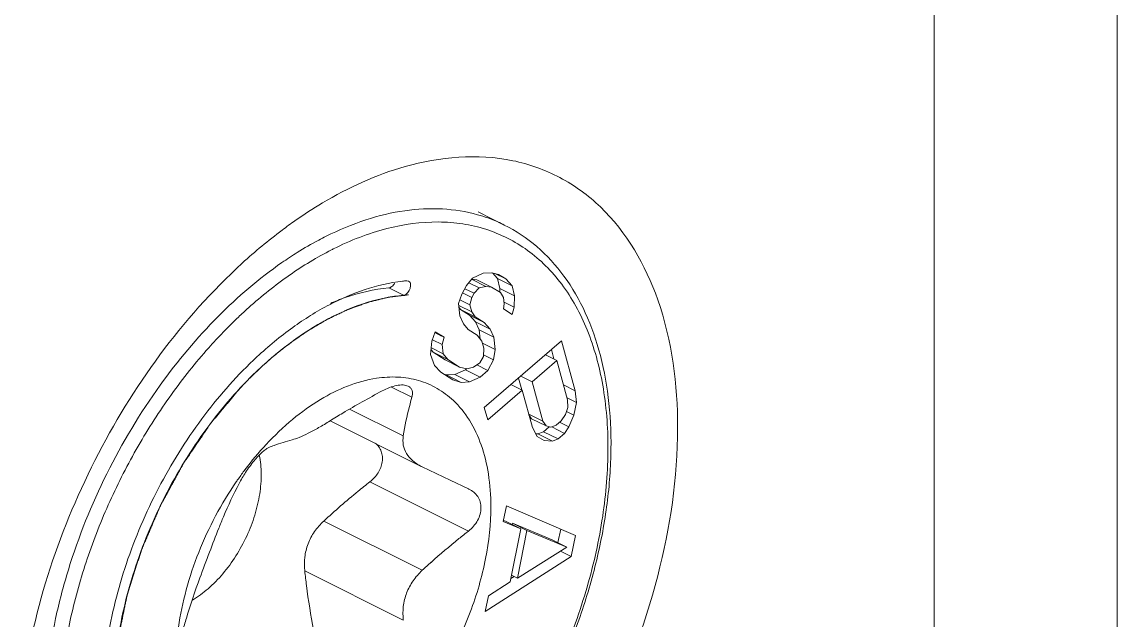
# Model space of a CAD drawing. Header units: millimetres. Extents: x 1177 to 4147, y 93 to 2194.
# Drawn here: x 2709.21 to 2716.61, y 989.56 to 993.61 of the extents above; entities that cross this region are included whole.
import ezdxf

# ---------------------------------------------------------------- set-up
doc = ezdxf.new("R2010")
doc.units = ezdxf.units.MM
doc.header["$LTSCALE"] = 0.1
doc.layers.get('0').update_dxf_attribs({"lineweight": 13})

# ---------------------------------------------------------------- blocks, each defined once
blk = doc.blocks.new('02')
for p, q in [((4650, 530.154), (4650, 1022.056)), ((4648.233, 532.575), (4648.233, 1019.282)), ((4644.085, 1008.744), (4643.832, 1008.871)), ((4643.88, 1008.278), (4643.778, 1008.232)), ((4643.88, 1008.278), (4643.778, 1008.232)), ((4643.96, 1008.283), (4643.88, 1008.278)), ((4643.96, 1008.283), (4643.88, 1008.278)), ((4644.028, 1008.268), (4643.96, 1008.283)), ((4644.028, 1008.268), (4643.96, 1008.283)), ((4644.019, 1008.228), (4643.97, 1008.281)), ((4644.1, 1008.223), (4643.994, 1008.275)), ((4644.1, 1008.223), (4644.028, 1008.268)), ((4644.1, 1008.223), (4644.028, 1008.268)), ((4643.145, 1008.206), (4643.161, 1008.203)), ((4643.719, 1008.159), (4643.674, 1008.077)), ((4643.719, 1008.159), (4643.674, 1008.077)), ((4643.778, 1008.232), (4643.719, 1008.159)), ((4643.778, 1008.232), (4643.719, 1008.159)), ((4643.841, 1008.137), (4643.742, 1008.187)), ((4643.769, 1008.221), (4643.819, 1008.215)), ((4643.907, 1008.151), (4643.769, 1008.22)), ((4643.961, 1008.145), (4643.819, 1008.215)), ((4643.841, 1008.137), (4643.907, 1008.151)), ((4643.841, 1008.137), (4643.907, 1008.151)), ((4643.907, 1008.151), (4643.961, 1008.145)), ((4643.907, 1008.151), (4643.961, 1008.145)), ((4644.042, 1008.13), (4644.019, 1008.228)), ((4644.16, 1008.157), (4644.019, 1008.228)), ((4644.16, 1008.157), (4644.1, 1008.223)), ((4644.16, 1008.157), (4644.1, 1008.223)), ((4644.183, 1008.06), (4644.16, 1008.157)), ((4644.183, 1008.06), (4644.16, 1008.157)), ((4643.111, 1008.066), (4642.97, 1008.137)), ((4643.674, 1008.077), (4643.643, 1007.986)), ((4643.674, 1008.077), (4643.643, 1007.986)), ((4643.771, 1008.043), (4643.68, 1008.089)), ((4643.793, 1008.085), (4643.704, 1008.129)), ((4643.752, 1007.973), (4643.771, 1008.043)), ((4643.752, 1007.973), (4643.771, 1008.043)), ((4643.771, 1008.043), (4643.793, 1008.085)), ((4643.771, 1008.043), (4643.793, 1008.085)), ((4643.793, 1008.085), (4643.841, 1008.137)), ((4643.793, 1008.085), (4643.841, 1008.137)), ((4643.961, 1008.145), (4644.047, 1008.091)), ((4643.961, 1008.145), (4644.047, 1008.091)), ((4644.041, 1008.094), (4644.042, 1008.13)), ((4644.183, 1008.06), (4644.042, 1008.13)), ((4644.047, 1008.091), (4644.078, 1008.043)), ((4644.047, 1008.091), (4644.078, 1008.043)), ((4644.181, 1007.951), (4644.183, 1008.06)), ((4644.181, 1007.951), (4644.183, 1008.06)), ((4643.643, 1007.986), (4643.656, 1007.868)), ((4643.643, 1007.986), (4643.656, 1007.868)), ((4643.772, 1007.905), (4643.645, 1007.968)), ((4643.662, 1007.928), (4643.647, 1007.951)), ((4643.752, 1007.973), (4643.655, 1008.021)), ((4643.772, 1007.905), (4643.752, 1007.973)), ((4643.772, 1007.905), (4643.752, 1007.973)), ((4644.084, 1007.984), (4644.076, 1007.934)), ((4644.084, 1007.984), (4644.076, 1007.934)), ((4644.078, 1008.043), (4644.084, 1007.984)), ((4644.078, 1008.043), (4644.084, 1007.984)), ((4644.181, 1007.951), (4644.083, 1008)), ((4644.162, 1007.88), (4644.181, 1007.951)), ((4644.162, 1007.88), (4644.181, 1007.951)), ((4643.656, 1007.868), (4643.691, 1007.791)), ((4643.656, 1007.868), (4643.691, 1007.791)), ((4643.804, 1007.857), (4643.662, 1007.928)), ((4643.748, 1007.874), (4643.662, 1007.928)), ((4643.89, 1007.803), (4643.748, 1007.874)), ((4643.808, 1007.809), (4643.748, 1007.874)), ((4643.804, 1007.857), (4643.772, 1007.905)), ((4643.804, 1007.857), (4643.772, 1007.905)), ((4643.89, 1007.803), (4643.804, 1007.857)), ((4643.89, 1007.803), (4643.804, 1007.857)), ((4644.076, 1007.934), (4644.162, 1007.88)), ((4644.076, 1007.934), (4644.162, 1007.88)), ((4643.691, 1007.791), (4643.737, 1007.734)), ((4643.691, 1007.791), (4643.737, 1007.734)), ((4643.737, 1007.734), (4643.822, 1007.68)), ((4643.737, 1007.734), (4643.822, 1007.68)), ((4643.843, 1007.732), (4643.808, 1007.809)), ((4643.95, 1007.738), (4643.808, 1007.809)), ((4643.852, 1007.643), (4643.843, 1007.732)), ((4643.985, 1007.661), (4643.843, 1007.732)), ((4643.95, 1007.738), (4643.89, 1007.803)), ((4643.95, 1007.738), (4643.89, 1007.803)), ((4643.985, 1007.661), (4643.95, 1007.738)), ((4643.985, 1007.661), (4643.95, 1007.738)), ((4643.387, 1007.623), (4643.374, 1007.494)), ((4643.387, 1007.623), (4643.374, 1007.494)), ((4643.418, 1007.714), (4643.387, 1007.623)), ((4643.418, 1007.714), (4643.387, 1007.623)), ((4643.484, 1007.59), (4643.393, 1007.635)), ((4643.48, 1007.672), (4643.414, 1007.705)), ((4643.504, 1007.66), (4643.418, 1007.714)), ((4643.504, 1007.66), (4643.418, 1007.714)), ((4643.484, 1007.59), (4643.504, 1007.66)), ((4643.484, 1007.59), (4643.504, 1007.66)), ((4643.822, 1007.68), (4643.868, 1007.624)), ((4643.822, 1007.68), (4643.868, 1007.624)), ((4643.868, 1007.624), (4643.889, 1007.556)), ((4643.868, 1007.624), (4643.889, 1007.556)), ((4644.637, 1007.626), (4643.892, 1006.982)), ((4643.892, 1006.982), (4644.637, 1007.626)), ((4643.997, 1007.543), (4643.985, 1007.661)), ((4643.997, 1007.543), (4643.985, 1007.661)), ((4644.77, 1007.144), (4644.637, 1007.626)), ((4644.637, 1007.626), (4644.77, 1007.144)), ((4643.398, 1007.515), (4643.379, 1007.539)), ((4643.494, 1007.501), (4643.381, 1007.558)), ((4643.54, 1007.445), (4643.398, 1007.515)), ((4643.513, 1007.443), (4643.398, 1007.515)), ((4643.494, 1007.501), (4643.484, 1007.59)), ((4643.494, 1007.501), (4643.484, 1007.59)), ((4643.997, 1007.543), (4643.874, 1007.604)), ((4643.889, 1007.556), (4643.884, 1007.476)), ((4643.889, 1007.556), (4643.884, 1007.476)), ((4643.981, 1007.443), (4643.997, 1007.543)), ((4643.981, 1007.443), (4643.997, 1007.543)), ((4644.564, 1007.451), (4644.539, 1007.541)), ((4643.374, 1007.494), (4643.412, 1007.387)), ((4643.374, 1007.494), (4643.412, 1007.387)), ((4643.54, 1007.445), (4643.494, 1007.501)), ((4643.54, 1007.445), (4643.494, 1007.501)), ((4643.654, 1007.373), (4643.513, 1007.443)), ((4643.654, 1007.373), (4643.54, 1007.445)), ((4643.654, 1007.373), (4643.54, 1007.445)), ((4643.85, 1007.415), (4643.788, 1007.371)), ((4643.85, 1007.415), (4643.788, 1007.371)), ((4643.884, 1007.476), (4643.85, 1007.415)), ((4643.884, 1007.476), (4643.85, 1007.415)), ((4643.981, 1007.443), (4643.885, 1007.491)), ((4643.925, 1007.34), (4643.981, 1007.443)), ((4643.925, 1007.34), (4643.981, 1007.443)), ((4644.591, 1007.437), (4644.353, 1007.231)), ((4644.353, 1007.231), (4644.591, 1007.437)), ((4644.591, 1007.437), (4644.482, 1007.491)), ((4644.696, 1007.055), (4644.591, 1007.437)), ((4644.591, 1007.437), (4644.696, 1007.055)), ((4643.412, 1007.387), (4643.472, 1007.322)), ((4643.412, 1007.387), (4643.472, 1007.322)), ((4643.472, 1007.322), (4643.587, 1007.25)), ((4643.472, 1007.322), (4643.587, 1007.25)), ((4643.5, 1007.304), (4643.528, 1007.296)), ((4643.608, 1007.301), (4643.71, 1007.347)), ((4643.722, 1007.357), (4643.654, 1007.373)), ((4643.722, 1007.357), (4643.654, 1007.373)), ((4643.71, 1007.347), (4643.722, 1007.358)), ((4643.851, 1007.276), (4643.71, 1007.347)), ((4643.788, 1007.371), (4643.722, 1007.357)), ((4643.788, 1007.371), (4643.722, 1007.357)), ((4643.925, 1007.34), (4643.819, 1007.393)), ((4643.851, 1007.276), (4643.925, 1007.34)), ((4643.851, 1007.276), (4643.925, 1007.34)), ((4643.528, 1007.296), (4643.608, 1007.301)), ((4643.669, 1007.225), (4643.528, 1007.296)), ((4643.587, 1007.25), (4643.669, 1007.225)), ((4643.587, 1007.25), (4643.669, 1007.225)), ((4643.749, 1007.23), (4643.608, 1007.301)), ((4643.669, 1007.225), (4643.749, 1007.23)), ((4643.669, 1007.225), (4643.749, 1007.23)), ((4643.749, 1007.23), (4643.851, 1007.276)), ((4643.749, 1007.23), (4643.851, 1007.276)), ((4644.258, 1007.149), (4644.149, 1007.204)), ((4644.253, 1007.152), (4644.221, 1007.267)), ((4644.353, 1007.231), (4644.244, 1007.286)), ((4644.458, 1006.85), (4644.353, 1007.231)), ((4644.353, 1007.231), (4644.458, 1006.85)), ((4644.77, 1007.144), (4644.656, 1007.201)), ((4643.193, 1007.082), (4642.996, 1007.18)), ((4644.258, 1007.149), (4643.925, 1006.862)), ((4643.925, 1006.862), (4644.258, 1007.149)), ((4644.357, 1006.788), (4644.258, 1007.149)), ((4644.258, 1007.149), (4644.357, 1006.788)), ((4644.77, 1007.144), (4644.782, 1007.03)), ((4644.782, 1007.03), (4644.77, 1007.144)), ((4644.782, 1007.03), (4644.691, 1007.075)), ((4644.696, 1007.055), (4644.697, 1006.981)), ((4644.697, 1006.981), (4644.696, 1007.055)), ((4644.782, 1007.03), (4644.756, 1006.909)), ((4644.756, 1006.909), (4644.782, 1007.03)), ((4642.591, 1006.966), (4643.11, 1006.707)), ((4643.925, 1006.862), (4643.892, 1006.982)), ((4643.892, 1006.982), (4643.925, 1006.862)), ((4644.458, 1006.85), (4644.321, 1006.918)), ((4644.349, 1006.874), (4644.323, 1006.911)), ((4644.676, 1006.914), (4644.634, 1006.853)), ((4644.634, 1006.853), (4644.676, 1006.914)), ((4644.697, 1006.981), (4644.676, 1006.914)), ((4644.676, 1006.914), (4644.697, 1006.981)), ((4644.756, 1006.909), (4644.685, 1006.944)), ((4644.756, 1006.909), (4644.709, 1006.794)), ((4644.709, 1006.794), (4644.756, 1006.909)), ((4642.404, 1006.854), (4643.284, 1006.414)), ((4644.49, 1006.804), (4644.349, 1006.874)), ((4644.401, 1006.701), (4644.357, 1006.788)), ((4644.357, 1006.788), (4644.401, 1006.701)), ((4644.49, 1006.804), (4644.458, 1006.85)), ((4644.458, 1006.85), (4644.49, 1006.804)), ((4644.462, 1006.748), (4644.517, 1006.796)), ((4644.533, 1006.791), (4644.49, 1006.804)), ((4644.49, 1006.804), (4644.533, 1006.791)), ((4644.586, 1006.812), (4644.533, 1006.791)), ((4644.533, 1006.791), (4644.586, 1006.812)), ((4644.667, 1006.732), (4644.543, 1006.795)), ((4644.634, 1006.853), (4644.586, 1006.812)), ((4644.586, 1006.812), (4644.634, 1006.853)), ((4644.709, 1006.794), (4644.618, 1006.839)), ((4644.709, 1006.794), (4644.667, 1006.732)), ((4644.667, 1006.732), (4644.709, 1006.794)), ((4644.387, 1006.729), (4644.409, 1006.727)), ((4644.47, 1006.662), (4644.401, 1006.701)), ((4644.401, 1006.701), (4644.47, 1006.662)), ((4644.409, 1006.727), (4644.462, 1006.748)), ((4644.551, 1006.657), (4644.409, 1006.727)), ((4644.604, 1006.678), (4644.462, 1006.748)), ((4644.604, 1006.678), (4644.551, 1006.657)), ((4644.551, 1006.657), (4644.604, 1006.678)), ((4644.667, 1006.732), (4644.604, 1006.678)), ((4644.604, 1006.678), (4644.667, 1006.732)), ((4644.551, 1006.657), (4644.47, 1006.662)), ((4644.47, 1006.662), (4644.551, 1006.657)), ((4643.284, 1006.414), (4643.293, 1006.409)), ((4643.293, 1006.409), (4643.561, 1006.282)), ((4643.739, 1005.789), (4642.788, 1006.265)), ((4643.561, 1006.282), (4643.739, 1006.197)), ((4643.739, 1006.197), (4643.743, 1006.195)), ((4644.106, 1006.033), (4644.075, 1005.88)), ((4644.075, 1005.88), (4644.106, 1006.033)), ((4644.773, 1005.747), (4644.106, 1006.033)), ((4644.106, 1006.033), (4644.773, 1005.747)), ((4642.342, 1005.885), (4643.293, 1005.41)), ((4644.246, 1005.809), (4644.075, 1005.88)), ((4644.075, 1005.88), (4644.246, 1005.809)), ((4644.079, 1005.89), (4644.104, 1005.88)), ((4644.246, 1005.809), (4644.104, 1005.88)), ((4644.16, 1005.852), (4644.163, 1005.865)), ((4644.163, 1005.865), (4644.547, 1005.705)), ((4644.304, 1005.794), (4644.163, 1005.865)), ((4644.246, 1005.809), (4644.143, 1005.298)), ((4644.143, 1005.298), (4644.246, 1005.809)), ((4644.212, 1005.334), (4644.304, 1005.794)), ((4644.212, 1005.334), (4644.304, 1005.794)), ((4644.304, 1005.794), (4644.689, 1005.634)), ((4644.304, 1005.794), (4644.689, 1005.634)), ((4644.603, 1005.677), (4644.63, 1005.808)), ((4644.773, 1005.747), (4644.732, 1005.543)), ((4644.732, 1005.543), (4644.773, 1005.747)), ((4644.689, 1005.634), (4644.212, 1005.334)), ((4644.689, 1005.634), (4644.212, 1005.334)), ((4644.689, 1005.634), (4644.547, 1005.705)), ((4644.732, 1005.543), (4643.9, 1005.011)), ((4643.9, 1005.011), (4644.732, 1005.543)), ((4644.732, 1005.543), (4644.627, 1005.595)), ((4642.159, 1005.405), (4643.11, 1004.929)), ((4644.143, 1005.298), (4643.931, 1005.165)), ((4643.931, 1005.165), (4644.143, 1005.298)), ((4644.149, 1005.332), (4644.179, 1005.351)), ((4644.212, 1005.334), (4644.156, 1005.362)), ((4643.931, 1005.165), (4643.9, 1005.011)), ((4643.9, 1005.011), (4643.931, 1005.165))]:
    blk.add_line(p, q)
for centre, radius, start, end in [((4644.675, 1005.053), 4.555, 124.9729, 125.9192), ((4645.028, 1004.589), 5.138, 126.9504, 132.5191), ((4644.748, 1004.952), 4.679, 125.9196, 126.8807), ((4644.052, 1005.338), 3.705, 122.0441, 124.7808), ((4643.789, 1005.803), 3.03, 116.5654, 116.9356), ((4643.283, 1006.629), 1.583, 95.0201, 96.5759), ((4644.246, 1004.379), 3.333, 144.9389, 145.5387), ((4647.364, 1001.016), 5.99, 131.7094, 132.8126)]:
    blk.add_arc(centre, radius, start, end)
for points, knots in [([(4643.128, 1009.309), (4643.462, 1009.404), (4643.995, 1009.451), (4644.632, 1009.223), (4645.184, 1008.821), (4645.663, 1007.979), (4645.758, 1007.203), (4645.758, 1006.786)], [0, 0, 0, 0, 0.241229, 0.353155, 0.465495, 0.709646, 1, 1, 1, 1]), ([(4642.064, 1008.785), (4642.15, 1008.846), (4642.483, 1009.061), (4642.848, 1009.229), (4643.128, 1009.309)], [0, 0, 0, 0, 0.265752, 1, 1, 1, 1]), ([(4643.827, 1008.844), (4643.716, 1008.875), (4643.482, 1008.912), (4643.116, 1008.893), (4642.736, 1008.801), (4642.488, 1008.697), (4642.364, 1008.635)], [0, 0, 0, 0, 0.227684, 0.467586, 0.724216, 1, 1, 1, 1]), ([(4644.085, 1008.744), (4644.065, 1008.755), (4643.981, 1008.794), (4643.894, 1008.825), (4643.827, 1008.844)], [0, 0, 0, 0, 0.249254, 1, 1, 1, 1]), ([(4644.085, 1008.744), (4644.197, 1008.688), (4644.412, 1008.545), (4644.677, 1008.253), (4644.883, 1007.894), (4645.027, 1007.477), (4645.107, 1007.012), (4645.124, 1006.51), (4645.077, 1005.98), (4644.968, 1005.436), (4644.8, 1004.889), (4644.577, 1004.352), (4644.303, 1003.835), (4643.985, 1003.353), (4643.63, 1002.914), (4643.245, 1002.53), (4642.841, 1002.209), (4642.553, 1002.036), (4642.408, 1001.964)], [0, 0, 0, 0, 0.046374, 0.094191, 0.144678, 0.198693, 0.256662, 0.318598, 0.384166, 0.452757, 0.523561, 0.595631, 0.66795, 0.739486, 0.809251, 0.876361, 0.940103, 1, 1, 1, 1]), ([(4642.434, 1002.018), (4642.616, 1002.109), (4642.976, 1002.336), (4643.47, 1002.771), (4643.925, 1003.3), (4644.323, 1003.902), (4644.651, 1004.555), (4644.896, 1005.235), (4645.048, 1005.917), (4645.103, 1006.574), (4645.056, 1007.184), (4644.91, 1007.724), (4644.702, 1008.108), (4644.49, 1008.353), (4644.314, 1008.504), (4644.119, 1008.622), (4643.908, 1008.709), (4643.683, 1008.761), (4643.361, 1008.786), (4642.929, 1008.725), (4642.599, 1008.596), (4642.434, 1008.513)], [0, 0, 0, 0, 0.063265, 0.131823, 0.204585, 0.280032, 0.356417, 0.431911, 0.504761, 0.573445, 0.636852, 0.694489, 0.746724, 0.771287, 0.795134, 0.818602, 0.84206, 0.865879, 0.890399, 0.942508, 1, 1, 1, 1]), ([(4642.364, 1008.635), (4642.34, 1008.623), (4642.246, 1008.575), (4642.154, 1008.521), (4642.085, 1008.479)], [0, 0, 0, 0, 0.245343, 1, 1, 1, 1]), ([(4642.417, 1008.504), (4642.276, 1008.433), (4641.997, 1008.263), (4641.742, 1008.058), (4641.616, 1007.946)], [0, 0, 0, 0, 0.483613, 1, 1, 1, 1]), ([(4639.428, 1004.192), (4639.519, 1004.982), (4640.019, 1006.526), (4640.971, 1007.841), (4641.555, 1008.376)], [0, 0, 0, 0, 0.501063, 1, 1, 1, 1]), ([(4641.938, 1008.381), (4641.717, 1008.228), (4641.291, 1007.862), (4640.932, 1007.433), (4640.763, 1007.198)], [0, 0, 0, 0, 0.482181, 1, 1, 1, 1]), ([(4643.102, 1008.202), (4642.857, 1008.174), (4642.482, 1008.041), (4642.029, 1007.757), (4641.806, 1007.572), (4641.697, 1007.471)], [0, 0, 0, 0, 0.461133, 0.721503, 1, 1, 1, 1]), ([(4642.97, 1008.137), (4642.981, 1008.138), (4643.004, 1008.151), (4643.019, 1008.171), (4643.026, 1008.183)], [0, 0, 0, 0, 0.446364, 1, 1, 1, 1]), ([(4643.161, 1008.203), (4643.167, 1008.2), (4643.178, 1008.189), (4643.182, 1008.165), (4643.179, 1008.138), (4643.171, 1008.12), (4643.166, 1008.111)], [0, 0, 0, 0, 0.191622, 0.422875, 0.699079, 1, 1, 1, 1]), ([(4643.111, 1008.066), (4642.996, 1008.056), (4642.757, 1008.007), (4642.406, 1007.861), (4642.058, 1007.646), (4641.839, 1007.465), (4641.732, 1007.366)], [0, 0, 0, 0, 0.220756, 0.460817, 0.721001, 1, 1, 1, 1]), ([(4643.16, 1008.07), (4643.148, 1008.068), (4643.124, 1008.065), (4643.088, 1008.061), (4643.058, 1008.058), (4643.035, 1008.055), (4643.017, 1008.053), (4643.002, 1008.051), (4642.99, 1008.05), (4642.982, 1008.049), (4642.977, 1008.048), (4642.973, 1008.047), (4642.97, 1008.047), (4642.969, 1008.047), (4642.967, 1008.047), (4642.965, 1008.046), (4642.962, 1008.045), (4642.958, 1008.044), (4642.952, 1008.043), (4642.945, 1008.041), (4642.935, 1008.039), (4642.923, 1008.036), (4642.902, 1008.031), (4642.871, 1008.023), (4642.841, 1008.016), (4642.819, 1008.011), (4642.807, 1008.008), (4642.798, 1008.006), (4642.79, 1008.004), (4642.784, 1008.002), (4642.78, 1008.001), (4642.777, 1008.001), (4642.775, 1008), (4642.774, 1008), (4642.772, 1007.999), (4642.77, 1007.998), (4642.766, 1007.997), (4642.76, 1007.995), (4642.752, 1007.992), (4642.739, 1007.987), (4642.724, 1007.982), (4642.705, 1007.975), (4642.687, 1007.968), (4642.668, 1007.962), (4642.649, 1007.955), (4642.631, 1007.948), (4642.615, 1007.943), (4642.603, 1007.938), (4642.595, 1007.935), (4642.589, 1007.933), (4642.584, 1007.932), (4642.58, 1007.93), (4642.578, 1007.929), (4642.576, 1007.929), (4642.575, 1007.928), (4642.574, 1007.928), (4642.572, 1007.927), (4642.569, 1007.926), (4642.566, 1007.924), (4642.561, 1007.921), (4642.555, 1007.919), (4642.547, 1007.915), (4642.534, 1007.909), (4642.519, 1007.901), (4642.5, 1007.892), (4642.481, 1007.884), (4642.463, 1007.875), (4642.444, 1007.866), (4642.425, 1007.857), (4642.409, 1007.849), (4642.397, 1007.843), (4642.389, 1007.84), (4642.383, 1007.837), (4642.379, 1007.835), (4642.376, 1007.834), (4642.375, 1007.833), (4642.373, 1007.832), (4642.371, 1007.831), (4642.368, 1007.829), (4642.364, 1007.826), (4642.357, 1007.822), (4642.349, 1007.818), (4642.34, 1007.812), (4642.327, 1007.804), (4642.304, 1007.791), (4642.272, 1007.772), (4642.239, 1007.752), (4642.217, 1007.739), (4642.204, 1007.731), (4642.194, 1007.726), (4642.185, 1007.72), (4642.177, 1007.715), (4642.172, 1007.713), (4642.17, 1007.711), (4642.169, 1007.71), (4642.167, 1007.709), (4642.165, 1007.707), (4642.161, 1007.705), (4642.154, 1007.7), (4642.147, 1007.695), (4642.134, 1007.686), (4642.119, 1007.675), (4642.1, 1007.661), (4642.075, 1007.644), (4642.044, 1007.622), (4642.007, 1007.595), (4641.982, 1007.577), (4641.97, 1007.568)], [0, 0, 0, 0, 0.03125, 0.0625, 0.09375, 0.109375, 0.125, 0.140625, 0.148438, 0.15625, 0.160156, 0.164062, 0.166016, 0.166992, 0.167969, 0.169922, 0.171875, 0.175781, 0.179688, 0.1875, 0.195312, 0.203125, 0.21875, 0.25, 0.28125, 0.296875, 0.304688, 0.3125, 0.320312, 0.324219, 0.328125, 0.330078, 0.332031, 0.333008, 0.333984, 0.335938, 0.339844, 0.34375, 0.351562, 0.359375, 0.375, 0.390625, 0.40625, 0.421875, 0.4375, 0.453125, 0.46875, 0.476562, 0.484375, 0.488281, 0.492188, 0.496094, 0.498047, 0.499023, 0.5, 0.500977, 0.501953, 0.503906, 0.507812, 0.511719, 0.515625, 0.523438, 0.53125, 0.546875, 0.5625, 0.578125, 0.59375, 0.609375, 0.625, 0.640625, 0.648438, 0.65625, 0.660156, 0.664062, 0.666016, 0.666992, 0.667969, 0.669922, 0.671875, 0.675781, 0.679688, 0.6875, 0.695312, 0.703125, 0.71875, 0.75, 0.78125, 0.796875, 0.804688, 0.8125, 0.820312, 0.828125, 0.830078, 0.832031, 0.833008, 0.833984, 0.835938, 0.839844, 0.84375, 0.851562, 0.859375, 0.875, 0.890625, 0.90625, 0.9375, 0.96875, 1, 1, 1, 1]), ([(4642.406, 1007.987), (4642.453, 1008.008), (4642.634, 1008.079), (4642.827, 1008.124), (4642.97, 1008.137)], [0, 0, 0, 0, 0.263437, 1, 1, 1, 1]), ([(4643.166, 1008.111), (4643.16, 1008.099), (4643.145, 1008.079), (4643.122, 1008.067), (4643.111, 1008.066)], [0, 0, 0, 0, 0.553478, 1, 1, 1, 1]), ([(4641.616, 1007.946), (4641.583, 1007.916), (4641.449, 1007.792), (4641.323, 1007.661), (4641.232, 1007.559)], [0, 0, 0, 0, 0.245479, 1, 1, 1, 1]), ([(4641.232, 1007.559), (4641.104, 1007.415), (4640.86, 1007.109), (4640.541, 1006.611), (4640.269, 1006.081), (4640.051, 1005.529), (4639.894, 1004.971), (4639.8, 1004.42), (4639.772, 1003.89), (4639.799, 1003.547), (4639.825, 1003.384)], [0, 0, 0, 0, 0.127491, 0.258267, 0.390299, 0.521487, 0.64978, 0.77329, 0.890419, 1, 1, 1, 1]), ([(4641.97, 1007.568), (4641.961, 1007.561), (4641.947, 1007.55), (4641.929, 1007.536), (4641.918, 1007.527), (4641.909, 1007.52), (4641.904, 1007.515), (4641.899, 1007.512), (4641.895, 1007.508), (4641.887, 1007.502), (4641.876, 1007.492), (4641.862, 1007.481), (4641.851, 1007.471), (4641.842, 1007.464), (4641.837, 1007.459), (4641.832, 1007.456), (4641.829, 1007.453), (4641.827, 1007.452), (4641.826, 1007.451), (4641.825, 1007.449), (4641.824, 1007.448), (4641.821, 1007.446), (4641.818, 1007.443), (4641.813, 1007.439), (4641.807, 1007.434), (4641.8, 1007.427), (4641.79, 1007.418), (4641.781, 1007.41), (4641.771, 1007.401), (4641.765, 1007.396), (4641.76, 1007.391), (4641.756, 1007.388), (4641.753, 1007.385), (4641.751, 1007.383), (4641.749, 1007.382), (4641.747, 1007.38), (4641.745, 1007.378), (4641.742, 1007.375), (4641.739, 1007.372), (4641.735, 1007.368), (4641.729, 1007.363), (4641.721, 1007.355), (4641.712, 1007.347), (4641.703, 1007.339), (4641.697, 1007.332), (4641.691, 1007.327), (4641.687, 1007.323), (4641.684, 1007.321), (4641.682, 1007.319), (4641.681, 1007.317), (4641.68, 1007.316), (4641.679, 1007.315), (4641.676, 1007.313), (4641.673, 1007.31), (4641.669, 1007.305), (4641.663, 1007.3), (4641.653, 1007.29), (4641.642, 1007.279), (4641.627, 1007.264), (4641.616, 1007.253), (4641.607, 1007.244), (4641.603, 1007.24), (4641.598, 1007.235), (4641.592, 1007.229), (4641.583, 1007.219), (4641.572, 1007.208), (4641.554, 1007.188), (4641.54, 1007.174), (4641.531, 1007.165)], [0, 0, 0, 0, 0.0625, 0.09375, 0.125, 0.140625, 0.15625, 0.164062, 0.171875, 0.1875, 0.21875, 0.25, 0.28125, 0.296875, 0.3125, 0.320312, 0.328125, 0.332031, 0.333984, 0.335938, 0.339844, 0.34375, 0.351562, 0.359375, 0.375, 0.390625, 0.40625, 0.4375, 0.453125, 0.46875, 0.476562, 0.484375, 0.492188, 0.496094, 0.5, 0.503906, 0.507812, 0.515625, 0.523438, 0.53125, 0.546875, 0.5625, 0.59375, 0.609375, 0.625, 0.640625, 0.648438, 0.65625, 0.660156, 0.664062, 0.666016, 0.667969, 0.671875, 0.679688, 0.6875, 0.703125, 0.71875, 0.75, 0.78125, 0.8125, 0.828125, 0.835938, 0.84375, 0.859375, 0.875, 0.90625, 0.9375, 1, 1, 1, 1]), ([(4641.697, 1007.471), (4641.513, 1007.3), (4641.17, 1006.914), (4640.752, 1006.255), (4640.436, 1005.535), (4640.303, 1005.029), (4640.261, 1004.777)], [0, 0, 0, 0, 0.24258, 0.496701, 0.752531, 1, 1, 1, 1]), ([(4641.732, 1007.366), (4641.552, 1007.199), (4641.218, 1006.821), (4640.813, 1006.174), (4640.512, 1005.469), (4640.39, 1004.974), (4640.353, 1004.729)], [0, 0, 0, 0, 0.243025, 0.497651, 0.753496, 1, 1, 1, 1]), ([(4640.763, 1007.198), (4640.569, 1006.928), (4640.225, 1006.354), (4639.914, 1005.583), (4639.748, 1004.952), (4639.645, 1004.348), (4639.63, 1003.894), (4639.656, 1003.602)], [0, 0, 0, 0, 0.260591, 0.521022, 0.64786, 0.770696, 1, 1, 1, 1]), ([(4641.786, 1006.625), (4641.866, 1006.711), (4642.031, 1006.869), (4642.372, 1007.115), (4642.66, 1007.236), (4642.85, 1007.264)], [0, 0, 0, 0, 0.279855, 0.541423, 1, 1, 1, 1]), ([(4642.85, 1007.264), (4642.92, 1007.275), (4643.057, 1007.283), (4643.258, 1007.251), (4643.441, 1007.173), (4643.546, 1007.094), (4643.594, 1007.05)], [0, 0, 0, 0, 0.263216, 0.512472, 0.755201, 1, 1, 1, 1]), ([(4642.905, 1007.142), (4642.928, 1007.154), (4642.974, 1007.175), (4643.043, 1007.196), (4643.104, 1007.203), (4643.142, 1007.195), (4643.157, 1007.188)], [0, 0, 0, 0, 0.300242, 0.57566, 0.811056, 1, 1, 1, 1]), ([(4641.531, 1007.165), (4641.513, 1007.143), (4641.478, 1007.101), (4641.434, 1007.048), (4641.398, 1007.006), (4641.372, 1006.974), (4641.345, 1006.942), (4641.319, 1006.911), (4641.297, 1006.884), (4641.281, 1006.866), (4641.272, 1006.855), (4641.266, 1006.847), (4641.26, 1006.841), (4641.256, 1006.835), (4641.253, 1006.832), (4641.251, 1006.829), (4641.249, 1006.828), (4641.248, 1006.826), (4641.247, 1006.825), (4641.245, 1006.822), (4641.243, 1006.819), (4641.239, 1006.813), (4641.234, 1006.805), (4641.226, 1006.793), (4641.215, 1006.778), (4641.203, 1006.76), (4641.187, 1006.736), (4641.167, 1006.706), (4641.142, 1006.67), (4641.118, 1006.634), (4641.093, 1006.598), (4641.069, 1006.562), (4641.049, 1006.532), (4641.032, 1006.508), (4641.02, 1006.49), (4641.01, 1006.475), (4641.002, 1006.463), (4640.997, 1006.456), (4640.993, 1006.45), (4640.99, 1006.446), (4640.988, 1006.443), (4640.987, 1006.442), (4640.986, 1006.44), (4640.985, 1006.438), (4640.984, 1006.435), (4640.981, 1006.431), (4640.978, 1006.425), (4640.974, 1006.417), (4640.969, 1006.407), (4640.962, 1006.395), (4640.95, 1006.373), (4640.932, 1006.341), (4640.912, 1006.303), (4640.891, 1006.265), (4640.87, 1006.228), (4640.85, 1006.19), (4640.833, 1006.158), (4640.819, 1006.133), (4640.808, 1006.114), (4640.798, 1006.095), (4640.79, 1006.079), (4640.783, 1006.067), (4640.778, 1006.059), (4640.775, 1006.053), (4640.772, 1006.048), (4640.77, 1006.044), (4640.769, 1006.041), (4640.768, 1006.04), (4640.767, 1006.038), (4640.767, 1006.037), (4640.766, 1006.036), (4640.765, 1006.033), (4640.763, 1006.028), (4640.761, 1006.023), (4640.758, 1006.017), (4640.754, 1006.008), (4640.748, 1005.995), (4640.741, 1005.978), (4640.733, 1005.958), (4640.724, 1005.937), (4640.712, 1005.91), (4640.698, 1005.877), (4640.681, 1005.836), (4640.663, 1005.796), (4640.646, 1005.755), (4640.629, 1005.715), (4640.614, 1005.681), (4640.604, 1005.657), (4640.598, 1005.644), (4640.594, 1005.634), (4640.59, 1005.625), (4640.588, 1005.619), (4640.586, 1005.615), (4640.584, 1005.611), (4640.583, 1005.609), (4640.583, 1005.607), (4640.582, 1005.606), (4640.581, 1005.603), (4640.58, 1005.598), (4640.578, 1005.591), (4640.575, 1005.583), (4640.571, 1005.569), (4640.565, 1005.552), (4640.559, 1005.531), (4640.55, 1005.504), (4640.539, 1005.469), (4640.526, 1005.428), (4640.513, 1005.387), (4640.5, 1005.346), (4640.487, 1005.304), (4640.476, 1005.27), (4640.467, 1005.243), (4640.461, 1005.222), (4640.455, 1005.205), (4640.451, 1005.191), (4640.448, 1005.182), (4640.446, 1005.176), (4640.445, 1005.171), (4640.444, 1005.168), (4640.443, 1005.167), (4640.443, 1005.165), (4640.443, 1005.163), (4640.442, 1005.159), (4640.441, 1005.155), (4640.44, 1005.148), (4640.438, 1005.14), (4640.436, 1005.13), (4640.433, 1005.116), (4640.428, 1005.092), (4640.421, 1005.058), (4640.413, 1005.018), (4640.404, 1004.977), (4640.396, 1004.936), (4640.385, 1004.882), (4640.371, 1004.814), (4640.359, 1004.759), (4640.354, 1004.732)], [0, 0, 0, 0, 0.03125, 0.0625, 0.078125, 0.09375, 0.109375, 0.125, 0.140625, 0.148438, 0.152344, 0.15625, 0.160156, 0.162109, 0.164062, 0.165039, 0.166016, 0.166504, 0.166992, 0.167969, 0.169922, 0.171875, 0.175781, 0.179688, 0.1875, 0.195312, 0.203125, 0.21875, 0.234375, 0.25, 0.265625, 0.28125, 0.296875, 0.304688, 0.3125, 0.320312, 0.324219, 0.328125, 0.330078, 0.332031, 0.333008, 0.333496, 0.333984, 0.334961, 0.335938, 0.337891, 0.339844, 0.34375, 0.347656, 0.351562, 0.359375, 0.375, 0.390625, 0.40625, 0.421875, 0.4375, 0.453125, 0.460938, 0.46875, 0.476562, 0.484375, 0.488281, 0.492188, 0.494141, 0.496094, 0.498047, 0.499023, 0.499512, 0.5, 0.500488, 0.500977, 0.501953, 0.503906, 0.505859, 0.507812, 0.511719, 0.515625, 0.523438, 0.53125, 0.539062, 0.546875, 0.5625, 0.578125, 0.59375, 0.609375, 0.625, 0.640625, 0.648438, 0.652344, 0.65625, 0.660156, 0.662109, 0.664062, 0.665039, 0.666016, 0.666504, 0.666992, 0.667969, 0.669922, 0.671875, 0.675781, 0.679688, 0.6875, 0.695312, 0.703125, 0.71875, 0.734375, 0.75, 0.765625, 0.78125, 0.796875, 0.804688, 0.8125, 0.820312, 0.824219, 0.828125, 0.830078, 0.832031, 0.833008, 0.833496, 0.833984, 0.834961, 0.835938, 0.837891, 0.839844, 0.84375, 0.847656, 0.851562, 0.859375, 0.875, 0.890625, 0.90625, 0.921875, 0.9375, 0.96875, 1, 1, 1, 1]), ([(4642.403, 1006.853), (4642.444, 1006.879), (4642.608, 1006.979), (4642.777, 1007.073), (4642.905, 1007.142)], [0, 0, 0, 0, 0.248883, 1, 1, 1, 1]), ([(4643.157, 1007.188), (4643.166, 1007.184), (4643.182, 1007.172), (4643.197, 1007.145), (4643.2, 1007.114), (4643.196, 1007.093), (4643.193, 1007.082)], [0, 0, 0, 0, 0.241904, 0.472848, 0.720057, 1, 1, 1, 1]), ([(4643.193, 1007.082), (4643.185, 1007.052), (4643.151, 1006.928), (4643.125, 1006.802), (4643.11, 1006.707)], [0, 0, 0, 0, 0.244334, 1, 1, 1, 1]), ([(4643.594, 1007.05), (4643.653, 1006.994), (4643.76, 1006.859), (4643.873, 1006.616), (4643.941, 1006.333), (4643.955, 1006.131), (4643.955, 1006.026)], [0, 0, 0, 0, 0.219653, 0.457363, 0.717236, 1, 1, 1, 1]), ([(4642.036, 1006.67), (4642.059, 1006.676), (4642.112, 1006.695), (4642.197, 1006.735), (4642.297, 1006.789), (4642.367, 1006.83), (4642.403, 1006.853)], [0, 0, 0, 0, 0.174041, 0.406426, 0.687634, 1, 1, 1, 1]), ([(4645.758, 1006.786), (4645.758, 1006.305), (4645.61, 1005.306), (4645.062, 1003.886), (4644.236, 1002.611), (4643.516, 1001.91), (4643.128, 1001.633)], [0, 0, 0, 0, 0.241612, 0.501416, 0.760461, 1, 1, 1, 1]), ([(4641.813, 1006.596), (4641.83, 1006.603), (4641.903, 1006.632), (4641.978, 1006.655), (4642.036, 1006.67)], [0, 0, 0, 0, 0.234293, 1, 1, 1, 1]), ([(4643.11, 1006.707), (4643.105, 1006.678), (4643.105, 1006.619), (4643.136, 1006.535), (4643.199, 1006.464), (4643.254, 1006.429), (4643.284, 1006.414)], [0, 0, 0, 0, 0.237288, 0.472424, 0.723454, 1, 1, 1, 1]), ([(4641.518, 1006.293), (4641.539, 1006.323), (4641.622, 1006.438), (4641.714, 1006.548), (4641.786, 1006.625)], [0, 0, 0, 0, 0.253987, 1, 1, 1, 1]), ([(4641.525, 1006.248), (4641.544, 1006.285), (4641.588, 1006.36), (4641.653, 1006.449), (4641.709, 1006.513), (4641.748, 1006.551), (4641.782, 1006.579), (4641.804, 1006.592), (4641.813, 1006.596)], [0, 0, 0, 0, 0.273641, 0.574888, 0.714236, 0.83469, 0.930719, 1, 1, 1, 1]), ([(4642.84, 1006.639), (4642.853, 1006.628), (4642.876, 1006.603), (4642.899, 1006.558), (4642.91, 1006.508), (4642.908, 1006.436), (4642.872, 1006.346), (4642.818, 1006.289), (4642.788, 1006.265)], [0, 0, 0, 0, 0.115359, 0.230174, 0.347259, 0.468733, 0.726294, 1, 1, 1, 1]), ([(4641.074, 1005.122), (4641.127, 1005.154), (4641.233, 1005.232), (4641.374, 1005.376), (4641.499, 1005.548), (4641.603, 1005.738), (4641.68, 1005.94), (4641.728, 1006.142), (4641.744, 1006.338), (4641.732, 1006.463), (4641.72, 1006.522)], [0, 0, 0, 0, 0.115637, 0.240562, 0.372008, 0.506398, 0.639871, 0.768657, 0.889478, 1, 1, 1, 1]), ([(4640.94, 1004.86), (4640.957, 1004.982), (4641.009, 1005.227), (4641.129, 1005.588), (4641.292, 1005.938), (4641.425, 1006.159), (4641.498, 1006.265)], [0, 0, 0, 0, 0.241715, 0.492248, 0.746727, 1, 1, 1, 1]), ([(4641.329, 1005.816), (4641.344, 1005.854), (4641.403, 1006), (4641.471, 1006.143), (4641.525, 1006.248)], [0, 0, 0, 0, 0.253873, 1, 1, 1, 1]), ([(4642.788, 1006.265), (4642.749, 1006.234), (4642.597, 1006.112), (4642.449, 1005.985), (4642.342, 1005.885)], [0, 0, 0, 0, 0.249747, 1, 1, 1, 1]), ([(4643.743, 1006.195), (4643.76, 1006.186), (4643.793, 1006.166), (4643.831, 1006.123), (4643.855, 1006.071), (4643.86, 1006.032), (4643.86, 1006.013)], [0, 0, 0, 0, 0.253344, 0.500133, 0.746624, 1, 1, 1, 1]), ([(4643.955, 1006.026), (4643.955, 1005.858), (4643.917, 1005.509), (4643.768, 1004.996), (4643.533, 1004.499), (4643.229, 1004.052), (4642.874, 1003.682), (4642.543, 1003.45), (4642.273, 1003.328), (4642.079, 1003.272), (4641.89, 1003.249), (4641.767, 1003.257), (4641.708, 1003.267)], [0, 0, 0, 0, 0.128809, 0.266666, 0.408304, 0.547874, 0.679834, 0.799848, 0.854727, 0.906117, 0.954336, 1, 1, 1, 1]), ([(4643.86, 1006.013), (4643.86, 1005.992), (4643.854, 1005.95), (4643.82, 1005.869), (4643.774, 1005.817), (4643.739, 1005.789)], [0, 0, 0, 0, 0.235347, 0.482572, 1, 1, 1, 1]), ([(4642.342, 1005.885), (4642.309, 1005.855), (4642.249, 1005.787), (4642.186, 1005.668), (4642.154, 1005.538), (4642.154, 1005.449), (4642.159, 1005.405)], [0, 0, 0, 0, 0.252147, 0.50318, 0.752544, 1, 1, 1, 1]), ([(4641.146, 1005.336), (4641.177, 1005.419), (4641.237, 1005.58), (4641.299, 1005.739), (4641.329, 1005.816)], [0, 0, 0, 0, 0.515876, 1, 1, 1, 1]), ([(4643.739, 1005.789), (4643.708, 1005.765), (4643.586, 1005.667), (4643.466, 1005.566), (4643.379, 1005.487)], [0, 0, 0, 0, 0.249785, 1, 1, 1, 1]), ([(4642.159, 1005.405), (4642.164, 1005.357), (4642.186, 1005.166), (4642.217, 1004.977), (4642.242, 1004.834)], [0, 0, 0, 0, 0.248696, 1, 1, 1, 1]), ([(4643.293, 1005.41), (4643.26, 1005.379), (4643.201, 1005.312), (4643.137, 1005.193), (4643.105, 1005.062), (4643.105, 1004.973), (4643.11, 1004.929)], [0, 0, 0, 0, 0.252147, 0.50318, 0.752544, 1, 1, 1, 1]), ([(4640.979, 1004.817), (4640.991, 1004.861), (4641.042, 1005.035), (4641.098, 1005.208), (4641.146, 1005.336)], [0, 0, 0, 0, 0.24812, 1, 1, 1, 1])]:
    blk.add_open_spline(points, degree=3, knots=knots)

msp = doc.modelspace()

# ---------------------------------------------------------------- block references
at = {"xscale": 0.7, "yscale": 0.7, "zscale": 0.7}
msp.add_blockref('02', (-538.3909, 286.1124), dxfattribs=at)

doc.saveas('drawing.dxf')
